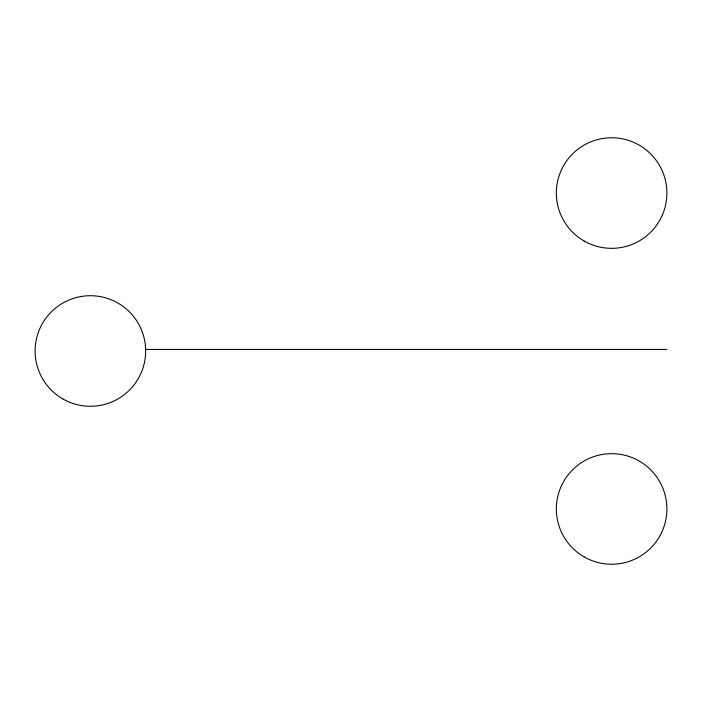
<?xml version="1.0" encoding="UTF-8"?>
<svg xmlns="http://www.w3.org/2000/svg" width="702" height="702" viewBox="0 0 702 702"><rect width="100%" height="100%" fill="white"/><g stroke="black" fill="none" stroke-linecap="round" stroke-linejoin="round"><path stroke-width="1.05" d="M145.647 349.456L666.882 349.456M62.741 398.876A55.282 55.282 0 0 0 145.665 351A55.282 55.282 0 0 0 62.741 303.124A55.282 55.282 0 0 0 62.741 398.876M583.976 240.926A55.282 55.282 0 0 0 666.9 193.05A55.282 55.282 0 0 0 583.976 145.174A55.282 55.282 0 0 0 583.976 240.926M583.976 556.826A55.282 55.282 0 0 0 666.9 508.95A55.282 55.282 0 0 0 583.976 461.074A55.282 55.282 0 0 0 583.976 556.826"/></g></svg>
